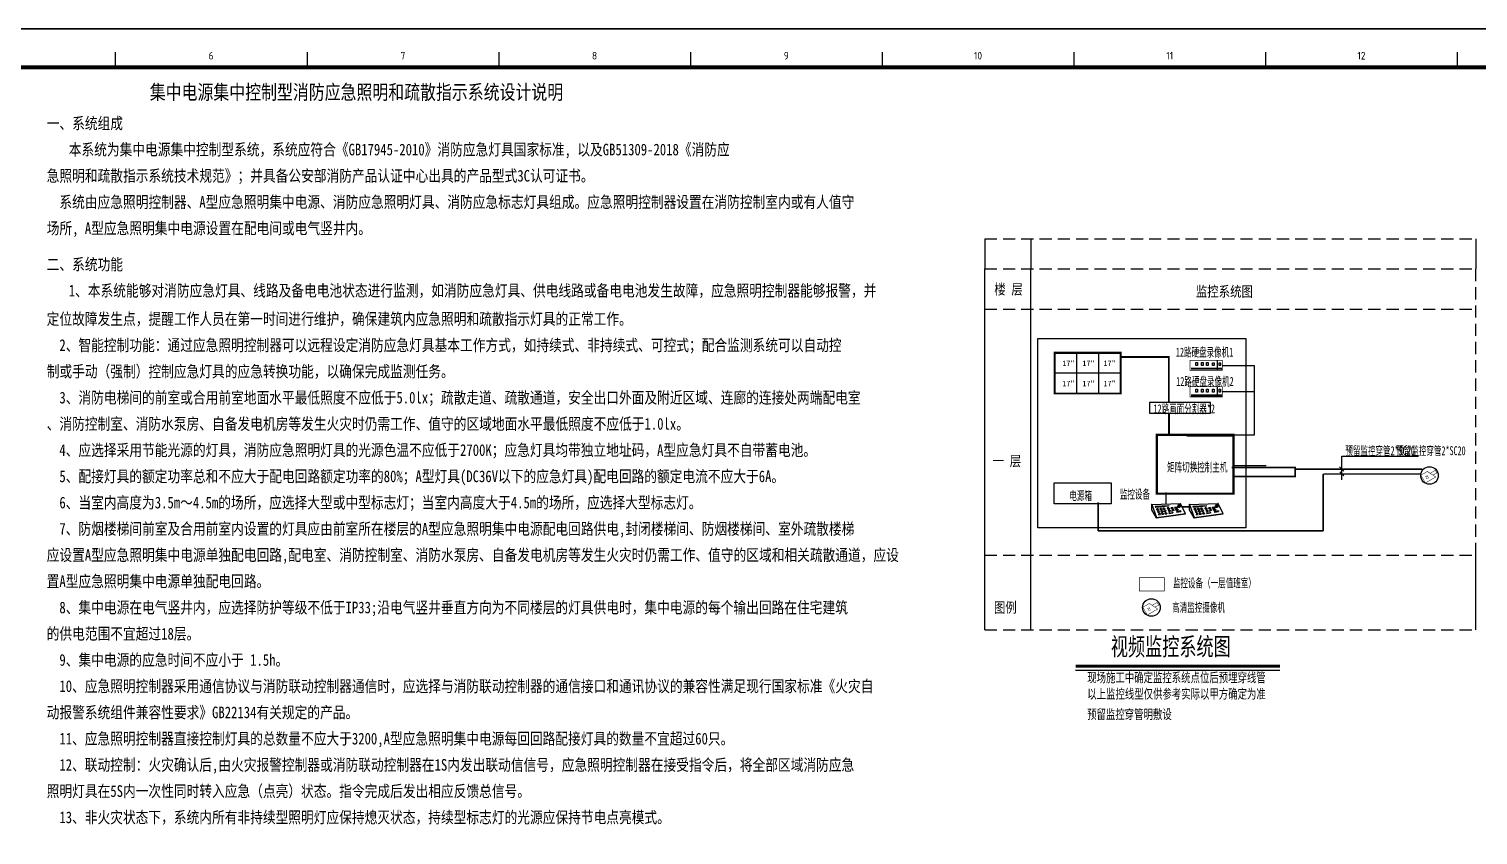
# Model space of a CAD drawing. Extents: x 815029915 to 815825525, y 579155098 to 579748855.
# Drawn here: x 815604982 to 815642773, y 579382108 to 579403126 of the extents above; entities that cross this region are included whole.
import ezdxf
from ezdxf.enums import TextEntityAlignment as Align

# ---------------------------------------------------------------- set-up
doc = ezdxf.new("R2010")
doc.units = 0
doc.header["$LTSCALE"] = 100
doc.header["$MEASUREMENT"] = 0
doc.linetypes.add('DASHED2', pattern=[9.525, 6.35, -3.175])
for name, color, linetype in [('BH', 3, 'Continuous'), ('CCTV', 3, 'Continuous'), ('E-CAPL1', 7, 'Continuous'), ('E-CAPLT-CABL-FS', 7, 'Continuous'), ('T-EQUP-SERT', 7, 'Continuous'), ('TK', 7, 'Continuous'), ('xf', 4, 'Continuous'), ('zm', 1, 'Continuous')]:
    doc.layers.add(name, color=color, linetype=linetype)
doc.styles.add('-黑体', font='', dxfattribs={"width": 0.8})
doc.styles.add('HZ', font='', dxfattribs={"width": 0.8})
doc.styles.add('ISOCP', font='isocp.shx', dxfattribs={"bigfont": 'gbcbig.shx'})
doc.styles.add('NANNING500', font='')
doc.styles.get("Standard").update_dxf_attribs({"font": 'gbenor.shx', "bigfont": 'gbcbig.shx'})
doc.styles.add('宋体', font='', dxfattribs={"width": 0.8})
doc.styles.get('-黑体').set_extended_font_data('SimHei')
doc.styles.get('HZ').set_extended_font_data('SimHei')
doc.styles.get('NANNING500').set_extended_font_data('SimSun')
doc.styles.get('宋体').set_extended_font_data('SimSun')

# ---------------------------------------------------------------- blocks, each defined once
blk = doc.blocks.new('HC001129')
at = {"color": 4, "linetype": 'Continuous', "const_width": 0.2}
for points in [[(-1.25, 0.62), (-3.12, 0.62), (-3.12, -0.62), (-0.62, -0.62)], [(-1.88, 1.88), (3.12, 1.88), (3.12, -1.88), (0, -1.88), (-1.88, 1.88)]]:
    blk.add_lwpolyline(points, dxfattribs=at)
at = {"color": 4, "linetype": 'Continuous'}
blk.add_text('R', height=1.5, dxfattribs=at).set_placement((0.64, -0.74))
blk = doc.blocks.new('l')
at = {"layer": 'TK'}
blk.add_lwpolyline([(815463677, 579451444), (815463677, 579409444), (815547777, 579409444), (815547777, 579451444)], close=True, dxfattribs=at)

msp = doc.modelspace()

# ---------------------------------------------------------------- linework, layer by layer
msp.add_line((815632277.4, 579386402.9, 0), (815637605.2, 579386402.9, 0))
at = {"const_width": 78, "elevation": 0}
msp.add_lwpolyline([(815632279.5, 579386509.1), (815637606.9, 579386509.1)], dxfattribs=at)
at = {"layer": 'BH', "ltscale": 400}
for p, q in [((815629909.1, 579397656.5), (815629909.1, 579396875.1)), ((815631111.8, 579397656.5), (815631111.8, 579396875.1)), ((815629909.1, 579389408.3), (815629909.1, 579396875.1)), ((815631111.8, 579389408.3), (815631111.8, 579396875.1)), ((815629909.1, 579387460.2), (815629909.1, 579389408.3)), ((815631111.8, 579387460.2), (815631111.8, 579389408.3))]:
    msp.add_line(p, q, dxfattribs=at)
at = {"layer": 'BH', "color": 42, "linetype": 'DASHED2', "ltscale": 0.5}
for p, q in [((815629909.1, 579397656.5), (815642719.5, 579397656.5)), ((815629909.1, 579397656.5), (815642719.5, 579397656.5)), ((815629909.1, 579397656.5), (815642719.5, 579397656.5)), ((815629909.1, 579397656.5), (815642719.5, 579397656.5)), ((815629909.1, 579397656.5), (815642719.5, 579397656.5)), ((815629909.1, 579397656.5), (815642719.5, 579397656.5)), ((815629909.1, 579396875.1), (815642719.5, 579396875.1)), ((815642719.5, 579389408.3), (815642719.5, 579396875.1)), ((815629909.1, 579395816.4), (815642719.5, 579395816.4)), ((815629909.1, 579395816.4), (815642719.5, 579395816.4)), ((815629909.1, 579395816.4), (815642719.5, 579395816.4)), ((815629909.1, 579395816.4), (815642719.5, 579395816.4)), ((815629909.1, 579395816.4), (815642719.5, 579395816.4)), ((815629909.1, 579395816.4), (815642719.5, 579395816.4)), ((815629909.1, 579389408.3), (815642719.5, 579389408.3)), ((815629909.1, 579389408.3), (815642719.5, 579389408.3)), ((815629909.1, 579389408.3), (815642719.5, 579389408.3)), ((815629909.1, 579389408.3), (815642719.5, 579389408.3)), ((815629909.1, 579387460.2), (815642719.5, 579387460.2))]:
    msp.add_line(p, q, dxfattribs=at)
at = {"layer": 'BH', "color": 2, "linetype": 'DASHED2', "ltscale": 400}
for p, q in [((815631111.8, 579397656.5), (815631111.8, 579396875.1)), ((815631111.8, 579389408.3), (815631111.8, 579396875.1)), ((815631111.8, 579387460.2), (815631111.8, 579389408.3))]:
    msp.add_line(p, q, dxfattribs=at)
at = {"layer": 'BH', "color": 42, "linetype": 'DASHED2', "ltscale": 10}
for p, q in [((815642719.5, 579397656.5), (815642719.5, 579396875.1)), ((815642719.5, 579387460.2), (815642719.5, 579389408.3))]:
    msp.add_line(p, q, dxfattribs=at)
at = {"layer": 'BH', "color": 3, "ltscale": 400}
msp.add_line((815636931.5, 579392530.2), (815636396.2, 579392530.2), dxfattribs=at)
at = {"layer": 'BH', "color": 4, "ltscale": 400, "const_width": 39}
for points in [[(815636350.8, 579391691.8), (815638004.9, 579391691.8), (815638004.9, 579391455.7), (815637251.7, 579391455.7)], [(815637251.7, 579391455.7), (815636392.9, 579391455.7), (815636392.9, 579391736.8), (815637251.7, 579391736.8)]]:
    msp.add_lwpolyline(points, dxfattribs=at)
at = {"layer": 'BH', "color": 2, "ltscale": 400, "const_width": 39, "elevation": 1218.9}
msp.add_lwpolyline([(815638004.9, 579391648.5), (815641309.4, 579391648.5)], dxfattribs=at)
at = {"layer": 'BH', "color": 1, "ltscale": 400}
msp.add_lwpolyline([(815631715.1, 579391289.9), (815633207.1, 579391289.9), (815633207.1, 579390747.8), (815631715.1, 579390747.8)], close=True, dxfattribs=at)
at = {"layer": 'BH', "color": 1, "ltscale": 400, "const_width": 39, "elevation": 1218.9}
msp.add_lwpolyline([(815641290.3, 579391520.7), (815638735.9, 579391520.7)], dxfattribs=at)
at = {"layer": 'BH', "color": 1, "ltscale": 400, "const_width": 39}
msp.add_lwpolyline([(815638735.9, 579391520.7), (815638735.9, 579390038.9)], dxfattribs=at)
at = {"layer": 'CCTV'}
for p, q in [((815631732.5, 579394148.7, 0), (815631732.5, 579394676.2, 0)), ((815631733.9, 579394684.1, 0), (815632319.9, 579394684.1, 0)), ((815631733.9, 579394148.7, 0), (815631733.9, 579394676.2, 0)), ((815632319.9, 579394676.2, 0), (815631733.9, 579394676.2, 0)), ((815631733.9, 579394676.2, 0), (815632319.9, 579394676.2, 0)), ((815632307.6, 579394148.7, 0), (815632307.6, 579394676.2, 0)), ((815632309, 579394684.1, 0), (815632895, 579394684.1, 0)), ((815632895, 579394676.2, 0), (815632309, 579394676.2, 0)), ((815632309, 579394676.2, 0), (815632895, 579394676.2, 0)), ((815632882.7, 579394148.7, 0), (815632882.7, 579394676.2, 0)), ((815632884, 579394684.1, 0), (815633470.1, 579394684.1, 0)), ((815632884, 579394148.7, 0), (815632884, 579394676.2, 0)), ((815632884, 579394148.7, 0), (815632884, 579394676.2, 0)), ((815633470.1, 579394676.2, 0), (815632884, 579394676.2, 0)), ((815632884, 579394676.2, 0), (815633470.1, 579394676.2, 0)), ((815633451.8, 579394676.2, 0), (815633451.8, 579394148.7, 0)), ((815636931.5, 579394353.3, 0), (815636931.5, 579392530.2)), ((815631732.5, 579393621.1, 0), (815631732.5, 579394148.7, 0)), ((815632319.9, 579394148.7, 0), (815631733.9, 579394148.7, 0)), ((815631733.9, 579393621.1, 0), (815631733.9, 579394148.7, 0)), ((815632307.6, 579393621.1, 0), (815632307.6, 579394148.7, 0)), ((815632895, 579394148.7, 0), (815632309, 579394148.7, 0)), ((815632882.7, 579393621.1, 0), (815632882.7, 579394148.7, 0)), ((815633459.1, 579394148.7, 0), (815632884, 579394148.7, 0)), ((815632884, 579393621.1, 0), (815632884, 579394148.7, 0)), ((815632884, 579393621.1, 0), (815632884, 579394148.7, 0)), ((815633459.1, 579393621.1, 0), (815633459.1, 579394148.7, 0)), ((815632319.9, 579393621.1, 0), (815631733.9, 579393621.1, 0)), ((815632895, 579393621.1, 0), (815632309, 579393621.1, 0)), ((815633470.1, 579393621.1, 0), (815632884, 579393621.1, 0)), ((815635179.7, 579392516), (815636392.9, 579392516)), ((815634400.1, 579391819.4), (815634400.1, 579391442.8)), ((815634635.7, 579390740.9), (815634635.7, 579391037.4)), ((815634261.7, 579390727.3), (815635009.7, 579390754.4)), ((815634261.7, 579390727.3), (815634261.7, 579390585.8)), ((815634261.7, 579390585.8), (815634382.6, 579390377.8)), ((815634268.3, 579390728.4), (815634388.8, 579390389.9)), ((815634354.1, 579390679.3), (815634700.1, 579390698.9)), ((815634354.1, 579390679.3), (815634362.8, 579390654.1)), ((815634704.5, 579390679.3), (815634366.3, 579390651.8)), ((815634428.6, 579390616.4), (815634383.9, 579390612.8)), ((815634383.9, 579390612.8), (815634394.1, 579390583.1)), ((815634387.9, 579390377.2), (815635144.6, 579390484.3)), ((815634388.8, 579390389.9), (815635143.5, 579390494.9)), ((815634394.1, 579390583.1), (815634439.1, 579390587.7)), ((815634455.1, 579390557.4), (815634410.7, 579390552.9)), ((815634410.7, 579390552.9), (815634420.9, 579390523.2)), ((815634420.9, 579390523.2), (815634465.5, 579390528.7)), ((815634439.1, 579390587.7), (815634428.6, 579390616.4)), ((815634480.3, 579390490.8), (815634436.2, 579390485.3)), ((815634436.2, 579390485.3), (815634446.4, 579390455.7)), ((815634446.4, 579390455.7), (815634490.7, 579390462.1)), ((815634465.5, 579390528.7), (815634455.1, 579390557.4)), ((815634514, 579390623.3), (815634470.5, 579390619.8)), ((815634470.5, 579390619.8), (815634480.1, 579390591.9)), ((815634480.1, 579390591.9), (815634523.3, 579390596.3)), ((815634490.7, 579390462.1), (815634480.3, 579390490.8)), ((815634539.9, 579390566.1), (815634496.7, 579390561.7)), ((815634496.7, 579390561.7), (815634506.3, 579390533.8)), ((815634506.3, 579390533.8), (815634549.2, 579390539.1)), ((815634514, 579390623.3), (815634523.3, 579390596.3)), ((815634564.5, 579390501.2), (815634521.6, 579390495.9)), ((815634521.6, 579390495.9), (815634531.2, 579390467.9)), ((815634531.2, 579390467.9), (815634573.8, 579390474.1)), ((815634539.9, 579390566.1), (815634549.2, 579390539.1)), ((815634595.6, 579390629.9), (815634557.1, 579390626.8)), ((815634557.1, 579390626.8), (815634566.1, 579390600.6)), ((815634564.5, 579390501.2), (815634573.8, 579390474.1)), ((815634566.1, 579390600.6), (815634604.4, 579390604.5)), ((815634620.9, 579390574.4), (815634582.6, 579390570.5)), ((815634582.6, 579390570.5), (815634591.7, 579390544.3)), ((815634591.7, 579390544.3), (815634629.7, 579390549)), ((815634595.6, 579390629.9), (815634604.4, 579390604.5)), ((815634645, 579390511.1), (815634607, 579390506.4)), ((815634607, 579390506.4), (815634616, 579390480.2)), ((815634616, 579390480.2), (815634653.7, 579390485.6)), ((815634620.9, 579390574.4), (815634629.7, 579390549)), ((815634645, 579390511.1), (815634653.7, 579390485.6)), ((815634712.9, 579390639.4), (815634664, 579390635.4)), ((815634664, 579390635.4), (815634672.3, 579390611.5)), ((815634672.3, 579390611.5), (815634720.8, 579390616.4)), ((815634737.3, 579390586.3), (815634688.8, 579390581.3)), ((815634688.8, 579390581.3), (815634697.1, 579390557.3)), ((815634697.1, 579390557.3), (815634745.3, 579390563.3)), ((815634700.1, 579390698.9), (815634704.5, 579390679.3)), ((815634809.2, 579390531.3), (815634712.4, 579390519.4)), ((815634712.4, 579390519.4), (815634720.7, 579390495.3)), ((815634712.9, 579390639.4), (815634720.8, 579390616.4)), ((815634720.7, 579390495.3), (815634816.8, 579390509.2)), ((815634737.3, 579390586.3), (815634745.3, 579390563.3)), ((815634813.6, 579390647.5), (815634762.2, 579390643.4)), ((815634762.2, 579390643.4), (815634769.8, 579390621.4)), ((815634769.8, 579390621.4), (815634820.8, 579390626.6)), ((815634837.3, 579390596.5), (815634786.3, 579390591.3)), ((815634786.3, 579390591.3), (815634793.9, 579390569.3)), ((815634793.9, 579390569.3), (815634844.5, 579390575.5)), ((815634809.2, 579390531.3), (815634816.8, 579390509.2)), ((815634813.6, 579390647.5), (815634820.8, 579390626.6)), ((815634837.3, 579390596.5), (815634844.5, 579390575.5)), ((815634925.1, 579390656.5), (815634858.3, 579390651.1)), ((815634858.3, 579390651.1), (815634865.2, 579390631.1)), ((815634865.2, 579390631.1), (815634931.5, 579390637.9)), ((815634948, 579390607.8), (815634881.8, 579390601.1)), ((815634881.8, 579390601.1), (815634888.7, 579390581)), ((815634888.7, 579390581), (815634954.4, 579390589.1)), ((815635020, 579390558.1), (815634910, 579390544.5)), ((815634910, 579390544.5), (815634916.8, 579390524.8)), ((815634916.8, 579390524.8), (815635026, 579390540.6)), ((815634925.1, 579390656.5), (815634931.5, 579390637.9)), ((815634948, 579390607.8), (815634954.4, 579390589.1)), ((815634959.2, 579390725.4), (815634959.2, 579390706.6)), ((815634960.4, 579390720.8), (815634960.1, 579390700.9)), ((815634961.8, 579390718.5), (815634961.9, 579390697.8)), ((815634963.9, 579390716), (815634964.2, 579390695.1)), ((815634966.5, 579390713.8), (815634966.4, 579390693.4)), ((815634969, 579390712.2), (815634969, 579390691.7)), ((815634970.7, 579390711.5), (815634970.7, 579390690.9)), ((815634970.7, 579390690.9), (815634970.7, 579390702.7)), ((815634972.4, 579390710.8), (815634972.5, 579390690.3)), ((815634973.7, 579390689.9), (815634973.7, 579390676.6)), ((815634974.5, 579390710.3), (815634974.7, 579390689.7)), ((815634976.7, 579390709.9), (815634976.3, 579390689.4)), ((815634978.9, 579390709.8), (815634979.2, 579390689.3)), ((815634979.2, 579390689.3), (815634979.2, 579390676.3)), ((815634980.7, 579390710), (815634980.5, 579390689.4)), ((815634982.7, 579390710.3), (815634982.8, 579390689.8)), ((815634984.7, 579390711), (815634984.9, 579390690.5)), ((815634986.3, 579390711.8), (815634986.2, 579390691.2)), ((815634987.8, 579390712.8), (815634987.6, 579390692.2)), ((815634988.6, 579390713.7), (815634988.5, 579390693)), ((815634989.7, 579390715), (815634989.4, 579390694.1)), ((815634990.2, 579390716), (815634990.2, 579390695.4)), ((815634991.3, 579390720.9), (815634991.3, 579390700.3)), ((815635146.1, 579390484.5), (815635013.2, 579390751.8)), ((815635020, 579390558.1), (815635026, 579390540.6)), ((815635243.5, 579390727.3), (815635991.5, 579390754.4)), ((815635243.5, 579390727.3), (815635243.5, 579390585.8)), ((815635243.5, 579390585.8), (815635364.4, 579390377.8)), ((815635250.2, 579390728.4), (815635370.6, 579390389.9)), ((815635335.9, 579390679.3), (815635682, 579390698.9)), ((815635335.9, 579390679.3), (815635344.6, 579390654.1)), ((815635686.3, 579390679.3), (815635348.1, 579390651.8)), ((815635410.4, 579390616.4), (815635365.7, 579390612.8)), ((815635365.7, 579390612.8), (815635375.9, 579390583.1)), ((815635369.8, 579390377.2), (815636126.4, 579390484.3)), ((815635370.6, 579390389.9), (815636125.3, 579390494.9)), ((815635375.9, 579390583.1), (815635420.9, 579390587.7)), ((815635436.9, 579390557.4), (815635392.5, 579390552.9)), ((815635392.5, 579390552.9), (815635402.7, 579390523.2)), ((815635402.7, 579390523.2), (815635447.4, 579390528.7)), ((815635420.9, 579390587.7), (815635410.4, 579390616.4)), ((815635462.1, 579390490.8), (815635418, 579390485.3)), ((815635418, 579390485.3), (815635428.3, 579390455.7)), ((815635428.3, 579390455.7), (815635472.6, 579390462.1)), ((815635447.4, 579390528.7), (815635436.9, 579390557.4)), ((815635495.8, 579390623.3), (815635452.3, 579390619.8)), ((815635452.3, 579390619.8), (815635461.9, 579390591.9)), ((815635461.9, 579390591.9), (815635505.1, 579390596.3)), ((815635472.6, 579390462.1), (815635462.1, 579390490.8)), ((815635521.7, 579390566.1), (815635478.5, 579390561.7)), ((815635478.5, 579390561.7), (815635488.1, 579390533.8)), ((815635488.1, 579390533.8), (815635531, 579390539.1)), ((815635495.8, 579390623.3), (815635505.1, 579390596.3)), ((815635546.3, 579390501.2), (815635503.4, 579390495.9)), ((815635503.4, 579390495.9), (815635513.1, 579390467.9)), ((815635513.1, 579390467.9), (815635555.7, 579390474.1)), ((815635521.7, 579390566.1), (815635531, 579390539.1)), ((815635577.4, 579390629.9), (815635538.9, 579390626.8)), ((815635538.9, 579390626.8), (815635547.9, 579390600.6)), ((815635546.3, 579390501.2), (815635555.7, 579390474.1)), ((815635547.9, 579390600.6), (815635586.2, 579390604.5)), ((815635602.7, 579390574.4), (815635564.5, 579390570.5)), ((815635564.5, 579390570.5), (815635573.5, 579390544.3)), ((815635573.5, 579390544.3), (815635611.5, 579390549)), ((815635577.4, 579390629.9), (815635586.2, 579390604.5)), ((815635626.8, 579390511.1), (815635588.8, 579390506.4)), ((815635588.8, 579390506.4), (815635597.8, 579390480.2)), ((815635597.8, 579390480.2), (815635635.6, 579390485.6)), ((815635602.7, 579390574.4), (815635611.5, 579390549)), ((815635626.8, 579390511.1), (815635635.6, 579390485.6)), ((815635694.7, 579390639.4), (815635645.8, 579390635.4)), ((815635645.8, 579390635.4), (815635654.1, 579390611.5)), ((815635654.1, 579390611.5), (815635702.6, 579390616.4)), ((815635719.2, 579390586.3), (815635670.6, 579390581.3)), ((815635670.6, 579390581.3), (815635678.9, 579390557.3)), ((815635678.9, 579390557.3), (815635727.1, 579390563.3)), ((815635682, 579390698.9), (815635686.3, 579390679.3)), ((815635791, 579390531.3), (815635694.2, 579390519.4)), ((815635694.2, 579390519.4), (815635702.5, 579390495.3)), ((815635694.7, 579390639.4), (815635702.6, 579390616.4)), ((815635702.5, 579390495.3), (815635798.6, 579390509.2)), ((815635719.2, 579390586.3), (815635727.1, 579390563.3)), ((815635795.4, 579390647.5), (815635744, 579390643.4)), ((815635744, 579390643.4), (815635751.6, 579390621.4)), ((815635751.6, 579390621.4), (815635802.6, 579390626.6)), ((815635819.1, 579390596.5), (815635768.1, 579390591.3)), ((815635768.1, 579390591.3), (815635775.7, 579390569.3)), ((815635775.7, 579390569.3), (815635826.3, 579390575.5)), ((815635791, 579390531.3), (815635798.6, 579390509.2)), ((815635795.4, 579390647.5), (815635802.6, 579390626.6)), ((815635819.1, 579390596.5), (815635826.3, 579390575.5)), ((815635906.9, 579390656.5), (815635840.2, 579390651.1)), ((815635840.2, 579390651.1), (815635847.1, 579390631.1)), ((815635847.1, 579390631.1), (815635913.3, 579390637.9)), ((815635929.8, 579390607.8), (815635863.6, 579390601.1)), ((815635863.6, 579390601.1), (815635870.5, 579390581)), ((815635870.5, 579390581), (815635936.3, 579390589.1)), ((815636001.8, 579390558.1), (815635891.9, 579390544.5)), ((815635891.9, 579390544.5), (815635898.7, 579390524.8)), ((815635898.7, 579390524.8), (815636007.8, 579390540.6)), ((815635906.9, 579390656.5), (815635913.3, 579390637.9)), ((815635929.8, 579390607.8), (815635936.3, 579390589.1)), ((815635941, 579390725.4), (815635941, 579390706.6)), ((815635942.2, 579390720.8), (815635942, 579390700.9)), ((815635943.6, 579390718.5), (815635943.7, 579390697.8)), ((815635945.7, 579390716), (815635946, 579390695.1)), ((815635948.3, 579390713.8), (815635948.2, 579390693.4)), ((815635950.9, 579390712.2), (815635950.8, 579390691.7)), ((815635952.5, 579390711.5), (815635952.5, 579390690.9)), ((815635952.5, 579390690.9), (815635952.5, 579390702.7)), ((815635954.2, 579390710.8), (815635954.3, 579390690.3)), ((815635955.5, 579390689.9), (815635955.5, 579390676.6)), ((815635956.3, 579390710.3), (815635956.5, 579390689.7)), ((815635958.6, 579390709.9), (815635958.2, 579390689.4)), ((815635960.7, 579390709.8), (815635961, 579390689.3)), ((815635961, 579390689.3), (815635961, 579390676.3)), ((815635962.5, 579390710), (815635962.3, 579390689.4)), ((815635964.5, 579390710.3), (815635964.6, 579390689.8)), ((815635966.5, 579390711), (815635966.7, 579390690.5)), ((815635968.1, 579390711.8), (815635968, 579390691.2)), ((815635969.6, 579390712.8), (815635969.4, 579390692.2)), ((815635970.4, 579390713.7), (815635970.3, 579390693)), ((815635971.5, 579390715), (815635971.2, 579390694.1)), ((815635972.1, 579390716), (815635972.1, 579390695.4)), ((815635973.2, 579390720.9), (815635973.2, 579390700.3)), ((815636127.9, 579390484.5), (815635995.1, 579390751.8)), ((815636001.8, 579390558.1), (815636007.8, 579390540.6)), ((815634388.9, 579390388.9), (815634388.9, 579390379.6)), ((815635370.7, 579390388.9), (815635370.7, 579390379.6))]:
    msp.add_line(p, q, dxfattribs=at)
at = {"layer": 'CCTV', "color": 7}
for p, q in [((815635288.3, 579394282.6, 0), (815636090.5, 579394282.6, 0)), ((815636090.5, 579394232.1, 0), (815635288.3, 579394232.1, 0)), ((815635416.1, 579394347.9, 0), (815635416.1, 579394425.4, 0)), ((815635416.1, 579394425.4, 0), (815635456.5, 579394425.4, 0)), ((815635456.5, 579394347.9, 0), (815635416.1, 579394347.9, 0)), ((815635456.5, 579394425.4, 0), (815635456.5, 579394347.9, 0)), ((815635560.9, 579394347.9, 0), (815635560.9, 579394425.4, 0)), ((815635560.9, 579394425.4, 0), (815635601.3, 579394425.4, 0)), ((815635601.3, 579394347.9, 0), (815635560.9, 579394347.9, 0)), ((815635601.3, 579394425.4, 0), (815635601.3, 579394347.9, 0)), ((815635695.6, 579394347.9, 0), (815635695.6, 579394425.4, 0)), ((815635695.6, 579394425.4, 0), (815635736.1, 579394425.4, 0)), ((815635736.1, 579394347.9, 0), (815635695.6, 579394347.9, 0)), ((815635736.1, 579394425.4, 0), (815635736.1, 579394347.9, 0)), ((815635850.4, 579394346.7, 0), (815635850.4, 579394424.2, 0)), ((815635850.4, 579394424.2, 0), (815635890.8, 579394424.2, 0)), ((815635890.8, 579394346.7, 0), (815635850.4, 579394346.7, 0)), ((815635890.8, 579394424.2, 0), (815635890.8, 579394346.7, 0)), ((815635972.5, 579394488.2, 0), (815635972.5, 579394221.9, 0)), ((815636019.7, 579394346.7, 0), (815636019.7, 579394424.2, 0)), ((815636019.7, 579394424.2, 0), (815636060.2, 579394424.2, 0)), ((815636060.2, 579394346.7, 0), (815636019.7, 579394346.7, 0)), ((815636060.2, 579394424.2, 0), (815636060.2, 579394346.7, 0)), ((815636090.5, 579394282.6, 0), (815636090.5, 579394232.1, 0)), ((815635288.3, 579393590, 0), (815636090.5, 579393590, 0)), ((815636090.5, 579393539.4, 0), (815635288.3, 579393539.4, 0)), ((815635416.1, 579393732.8, 0), (815635456.5, 579393732.8, 0)), ((815635416.1, 579393655.3, 0), (815635416.1, 579393732.8, 0)), ((815635456.5, 579393655.3, 0), (815635416.1, 579393655.3, 0)), ((815635456.5, 579393732.8, 0), (815635456.5, 579393655.3, 0)), ((815635560.9, 579393732.8, 0), (815635601.3, 579393732.8, 0)), ((815635560.9, 579393655.3, 0), (815635560.9, 579393732.8, 0)), ((815635601.3, 579393655.3, 0), (815635560.9, 579393655.3, 0)), ((815635601.3, 579393732.8, 0), (815635601.3, 579393655.3, 0)), ((815635695.6, 579393732.8, 0), (815635736.1, 579393732.8, 0)), ((815635695.6, 579393655.3, 0), (815635695.6, 579393732.8, 0)), ((815635736.1, 579393655.3, 0), (815635695.6, 579393655.3, 0)), ((815635736.1, 579393732.8, 0), (815635736.1, 579393655.3, 0)), ((815635850.4, 579393731.6, 0), (815635890.8, 579393731.6, 0)), ((815635850.4, 579393654, 0), (815635850.4, 579393731.6, 0)), ((815635890.8, 579393654, 0), (815635850.4, 579393654, 0)), ((815635890.8, 579393731.6, 0), (815635890.8, 579393654, 0)), ((815635972.5, 579393795.6, 0), (815635972.5, 579393529.3, 0)), ((815636019.7, 579393731.6, 0), (815636060.2, 579393731.6, 0)), ((815636019.7, 579393654, 0), (815636019.7, 579393731.6, 0)), ((815636060.2, 579393654, 0), (815636019.7, 579393654, 0)), ((815636060.2, 579393731.6, 0), (815636060.2, 579393654, 0)), ((815636090.5, 579393590, 0), (815636090.5, 579393539.4, 0))]:
    msp.add_line(p, q, dxfattribs=at)
at = {"layer": 'CCTV', "color": 3}
for p, q in [((815636113.2, 579394353.3, 0), (815636931.5, 579394353.3, 0)), ((815636115.3, 579393668.8, 0), (815636931.5, 579393668.8, 0))]:
    msp.add_line(p, q, dxfattribs=at)
at = {"layer": 'CCTV', "const_width": 47.9, "elevation": 0}
msp.add_lwpolyline([(815631732.5, 579394708), (815631732.5, 579394684.1), (815633451.8, 579394684.1), (815633451.8, 579393621.1), (815631733.9, 579393621.1), (815631733.9, 579394684.1)], dxfattribs=at)
at = {"layer": 'CCTV', "color": 3, "const_width": 49.9, "elevation": 0}
msp.add_lwpolyline([(815634710.3, 579393393.6), (815634710.3, 579394575.3), (815633446.1, 579394575.3)], dxfattribs=at)
at = {"layer": 'CCTV', "color": 7, "const_width": 17, "elevation": 0}
for points in [[(815635261.3, 579394488.2), (815636107.4, 579394488.2), (815636107.4, 579394221.9), (815635261.3, 579394221.9), (815635261.3, 579394488.2)], [(815635261.3, 579393795.6), (815636107.4, 579393795.6), (815636107.4, 579393529.3), (815635261.3, 579393529.3), (815635261.3, 579393795.6)]]:
    msp.add_lwpolyline(points, dxfattribs=at)
at = {"layer": 'CCTV', "color": 3, "elevation": 0}
msp.add_lwpolyline([(815634201.9, 579393108.6), (815635795.3, 579393108.6), (815635795.3, 579393384.9), (815634201.9, 579393384.9)], close=True, dxfattribs=at)
at = {"layer": 'CCTV', "color": 3, "const_width": 49.9}
msp.add_lwpolyline([(815634715.8, 579393108.3), (815634715.8, 579392565.8)], dxfattribs=at)
at = {"layer": 'CCTV'}
for points, const_width in [([(815636392.9, 579391008.7), (815636392.9, 579392539.3), (815634400.1, 579392539.3), (815634400.1, 579391008.7), (815636392.9, 579391008.7)], 59.9), ([(815635056.7, 579390664.3), (815635243.5, 579390664.3)], 41.9)]:
    msp.add_lwpolyline(points, dxfattribs=dict(at, const_width=const_width))
msp.add_lwpolyline([(815634400.1, 579392539.3), (815636392.9, 579392539.3), (815636392.9, 579391008.7), (815634400.1, 579391008.7)], close=True, dxfattribs=at)
at = {"layer": 'CCTV', "const_width": 16.4}
msp.add_lwpolyline([(815633936.6, 579388467.4), (815634591.8, 579388467.4), (815634591.8, 579388816.8), (815633936.6, 579388816.8)], close=True, dxfattribs=at)
at = {"layer": 'CCTV'}
for centre, start, end in [((815634265.1, 579390727.3), 17.59341, 180), ((815634366, 579390655.2), 199.00547, 274.63918), ((815635009.9, 579390751), 13.98048, 93.65511), ((815635246.9, 579390727.3), 17.59341, 180), ((815635347.8, 579390655.2), 199.00547, 274.63918), ((815635991.7, 579390751), 13.98048, 93.65511), ((815634385.5, 579390379.6), 210.16484, 0), ((815634385.5, 579390388.9), 0, 17.59341), ((815635367.3, 579390379.6), 210.16484, 0), ((815635367.3, 579390388.9), 0, 17.59341)]:
    msp.add_arc(centre, 3.41, start, end, dxfattribs=at)
for centre, major_axis, ratio in [((815634977.3, 579390679.1), (19.1, -29.3), 0.8493654), ((815634977.8, 579390679.2), (15.3, -23.5), 0.8493654), ((815634975.2, 579390723.4), (15.2, -7.2), 0.7606112), ((815634977.1, 579390677.2), (3.68, -5.63), 0.8493654), ((815635959.1, 579390679.1), (19.1, -29.3), 0.8493654), ((815635959.6, 579390679.2), (15.3, -23.5), 0.8493654), ((815635957, 579390723.4), (15.2, -7.2), 0.7606112), ((815635958.9, 579390677.2), (3.68, -5.63), 0.8493654)]:
    msp.add_ellipse(centre, major_axis=major_axis, ratio=ratio, dxfattribs=at)
for centre in [(815634975.2, 579390702.9), (815635957, 579390702.9)]:
    msp.add_ellipse(centre, major_axis=(-15.2, 7.2), ratio=0.7606112, start_param=0.2792679, end_param=3.511591, dxfattribs=at)
at = {"layer": 'E-CAPL1', "color": 1, "linetype": 'Continuous', "ltscale": 1000}
for p, q in [((815639221.2, 579391986.9), (815641224.4, 579391986.9)), ((815639221.2, 579391367.7, 1218.9), (815639221.2, 579391986.9)), ((815639164.7, 579391704.3, 1218.9), (815639276.3, 579391592.7, 1218.9)), ((815639165.4, 579391581.6, 1218.9), (815639277, 579391470, 1218.9))]:
    msp.add_line(p, q, dxfattribs=at)
msp.add_lwpolyline([(815631289.2, 579395057.8), (815636716.2, 579395057.8), (815636716.2, 579390121), (815631289.2, 579390121)], close=True, dxfattribs=at)
at = {"layer": 'E-CAPL1', "color": 1, "linetype": 'Continuous', "ltscale": 1000, "const_width": 39}
for points in [[(815632865.5, 579390787), (815632865.5, 579390038.9)], [(815632865.5, 579390038.9), (815638735.9, 579390038.9)]]:
    msp.add_lwpolyline(points, dxfattribs=at)
at = {"layer": 'E-CAPLT-CABL-FS', "color": 6, "linetype": 'Continuous', "ltscale": 1000}
for centre in [(815641508, 579391483, 1218.9), (815634255.6, 579388039.7)]:
    msp.add_circle(centre, 229.3, dxfattribs=at)
at = {"layer": 'TK'}
for p, q in [((815607233.2, 579402517.2), (815607233.2, 579402125.8)), ((815612233.2, 579402517.2), (815612233.2, 579402125.8)), ((815617233.2, 579402517.2), (815617233.2, 579402125.8)), ((815622233.2, 579402517.2), (815622233.2, 579402125.8)), ((815627233.2, 579402517.2), (815627233.2, 579402125.8)), ((815632233.2, 579402517.2), (815632233.2, 579402125.8)), ((815637233.2, 579402517.2), (815637233.2, 579402125.8)), ((815642233.2, 579402517.2), (815642233.2, 579402125.8))]:
    msp.add_line(p, q, dxfattribs=at)
msp.add_lwpolyline([(815579733.2, 579403125.8), (815579733.2, 579361125.8), (815663833.2, 579361125.8), (815663833.2, 579403125.8)], close=True, dxfattribs=at)
at = {"layer": 'TK', "const_width": 100}
msp.add_lwpolyline([(815582233.2, 579362171.5), (815582233.2, 579402125.8), (815662833.2, 579402125.8), (815662833.2, 579362171.5)], close=True, dxfattribs=at)

# ---------------------------------------------------------------- block references
at = {"layer": 'T-EQUP-SERT', "color": 1, "linetype": 'Continuous', "ltscale": 1000, "xscale": 62.40000000569523, "yscale": 62.40000000569523, "zscale": 62.40000000569523, "rotation": 209.9999999969928}
for p in [(815641510.4, 579391486, 1218.9), (815634258.1, 579388042.7)]:
    msp.add_blockref('HC001129', p, dxfattribs=at)
at = {"layer": 'zm', "color": 1}
msp.add_blockref('l', (116055.9, -48318.6), dxfattribs=at)

# ---------------------------------------------------------------- texts
at = {"layer": 'CCTV'}
for s, height, style, width, p in [('楼 层', 273, 'NANNING500', 0.8, (815630156.8, 579396202.5)), ('监控系统图', 273, 'NANNING500', 0.8, (815635413.9, 579396144.8)), ('17"', 143.77, '宋体', 0.9, (815631931.4, 579394336.7, 0)), ('17"', 143.77, '宋体', 0.9, (815632454.6, 579394336.7, 0)), ('17"', 143.77, '宋体', 0.9, (815633005.6, 579394336.7, 0)), ('17"', 143.77, '宋体', 0.9, (815631931.4, 579393811.2, 0)), ('17"', 143.77, '宋体', 0.9, (815632454.6, 579393811.2, 0)), ('17"', 143.77, '宋体', 0.9, (815633005.6, 579393811.2, 0)), ('一 层', 273, 'NANNING500', 0.8, (815630113.9, 579391726.4)), ('图例', 273, 'NANNING500', 0.8, (815630146.8, 579387904.3))]:
    msp.add_text(s, height=height, dxfattribs=dict(at, style=style, width=width)).set_placement(p)
at = {"layer": 'TK', "style": 'ISOCP'}
for s, p in [('6', (815609733.2, 579402429.7)), ('7', (815614733.2, 579402429.7)), ('8', (815619733.2, 579402429.7)), ('9', (815624733.2, 579402429.7)), ('10', (815629733.2, 579402429.7)), ('11', (815634733.2, 579402429.7)), ('12', (815639733.2, 579402429.7))]:
    msp.add_text(s, height=200, dxfattribs=at).set_placement(p, align=Align.MIDDLE)
at = {"layer": 'xf', "style": 'HZ', "width": 0.7}
for s, height, p in [('视频监控系统图 ', 468, (815634871.7, 579386787.9, 0)), ('现场施工中确定监控系统点位后预埋穿线管', 250, (815634908.9, 579386090.9, 0)), ('以上监控线型仅供参考实际以甲方确定为准', 250, (815634910.3, 579385663.6, 0)), ('预留监控穿管明敷设', 250, (815633682, 579385132.6, 0))]:
    msp.add_text(s, height=height, dxfattribs=at).set_placement(p, align=Align.CENTER)
at = {"layer": 'zm', "color": 4, "ltscale": 2000, "style": '-黑体', "width": 0.8}
for s, height, p in [('             集中电源集中控制型消防应急照明和疏散指示系统设计说明', 380, (815605444.4, 579401289.9)), ('一、系统组成', 304, (815605444.4, 579400514.7)), ('本系统为集中电源集中控制型系统，系统应符合《GB17945-2010》消防应急灯具国家标准, 以及GB51309-2018《消防应', 304, (815606019, 579399830.7)), ('急照明和疏散指示系统技术规范》；并具备公安部消防产品认证中心出具的产品型式3C认可证书。', 304, (815605444.4, 579399146.7)), ('  系统由应急照明控制器、A型应急照明集中电源、消防应急照明灯具、消防应急标志灯具组成。应急照明控制器设置在消防控制室内或有人值守', 304, (815605444.4, 579398462.7)), ('场所, A型应急照明集中电源设置在配电间或电气竖井内。', 304, (815605444.4, 579397778.7)), ('二、系统功能', 304, (815605444.4, 579396836)), ('1、本系统能够对消防应急灯具、线路及备电电池状态进行监测，如消防应急灯具、供电线路或备电电池发生故障，应急照明控制器能够报警，并', 304, (815606019, 579396152)), ('定位故障发生点，提醒工作人员在第一时间进行维护，确保建筑内应急照明和疏散指示灯具的正常工作。', 304, (815605444.4, 579395413.3)), ('  2、智能控制功能：通过应急照明控制器可以远程设定消防应急灯具基本工作方式，如持续式、非持续式、可控式；配合监测系统可以自动控', 304, (815605444.4, 579394729.3)), ('制或手动（强制）控制应急灯具的应急转换功能，以确保完成监测任务。', 304, (815605444.4, 579394045.3)), ('  3、消防电梯间的前室或合用前室地面水平最低照度不应低于5.0lx；疏散走道、疏散通道，安全出口外面及附近区域、连廊的连接处两端配电室', 304, (815605444.4, 579393361.3)), ('、消防控制室、消防水泵房、自备发电机房等发生火灾时仍需工作、值守的区域地面水平最低照度不应低于1.0lx。', 304, (815605444.4, 579392677.3)), ('  4、应选择采用节能光源的灯具，消防应急照明灯具的光源色温不应低于2700K；应急灯具均带独立地址码，A型应急灯具不自带蓄电池。', 304, (815605444.4, 579391993.3)), ('  5、配接灯具的额定功率总和不应大于配电回路额定功率的80%；A型灯具(DC36V以下的应急灯具)配电回路的额定电流不应大于6A。', 304, (815605444.4, 579391309.3)), ('  6、当室内高度为3.5m～4.5m的场所，应选择大型或中型标志灯；当室内高度大于4.5m的场所，应选择大型标志灯。', 304, (815605444.4, 579390625.3)), ('  7、防烟楼梯间前室及合用前室内设置的灯具应由前室所在楼层的A型应急照明集中电源配电回路供电,封闭楼梯间、防烟楼梯间、室外疏散楼梯', 304, (815605444.4, 579389941.3)), ('应设置A型应急照明集中电源单独配电回路,配电室、消防控制室、消防水泵房、自备发电机房等发生火灾时仍需工作、值守的区域和相关疏散通道，应设', 304, (815605444.4, 579389257.3)), ('置A型应急照明集中电源单独配电回路。', 304, (815605444.4, 579388573.3)), ('  8、集中电源在电气竖井内，应选择防护等级不低于IP33;沿电气竖井垂直方向为不同楼层的灯具供电时，集中电源的每个输出回路在住宅建筑', 304, (815605444.4, 579387889.3)), ('的供电范围不宜超过18层。', 304, (815605444.4, 579387205.3)), ('  9、集中电源的应急时间不应小于 1.5h。', 304, (815605444.4, 579386521.3)), ('  10、应急照明控制器采用通信协议与消防联动控制器通信时，应选择与消防联动控制器的通信接口和通讯协议的兼容性满足现行国家标准《火灾自', 304, (815605444.4, 579385837.3)), ('动报警系统组件兼容性要求》GB22134有关规定的产品。', 304, (815605444.4, 579385153.3)), ('  11、应急照明控制器直接控制灯具的总数量不应大于3200,A型应急照明集中电源每回回路配接灯具的数量不宜超过60只。', 304, (815605444.4, 579384469.3)), ('  12、联动控制：火灾确认后,由火灾报警控制器或消防联动控制器在1S内发出联动信信号，应急照明控制器在接受指令后，将全部区域消防应急', 304, (815605444.4, 579383785.3)), ('照明灯具在5S内一次性同时转入应急（点亮）状态。指令完成后发出相应反馈总信号。', 304, (815605444.4, 579383101.3)), ('  13、非火灾状态下，系统内所有非持续型照明灯应保持熄灭状态，持续型标志灯的光源应保持节电点亮模式。', 304, (815605444.4, 579382417.3))]:
    msp.add_text(s, height=height, dxfattribs=at).set_placement(p)
at = {"layer": 'zm', "color": 4, "style": 'HZ', "width": 0.6}
for s, p in [('12路硬盘录像机1', (815634894.2, 579394582, 0)), ('12路硬盘录像机2', (815634904.3, 579393818.8, 0)), ('12路画面分割器*2', (815634311.8, 579393105.2, 0)), ('预留监控穿管2*SC20', (815639313.3, 579392012.5)), ('预留监控穿管2*SC20', (815640640.8, 579392012.5)), ('矩阵切换控制主机', (815634664.6, 579391583.2)), ('电源箱', (815632114.6, 579390839.7)), ('监控设备', (815633431.4, 579390878.6)), ('监控设备（一层值班室）', (815634816.4, 579388564.6)), ('高清监控摄像机', (815634796.1, 579387925.6, 1218.9))]:
    msp.add_text(s, height=234, dxfattribs=at).set_placement(p)

doc.saveas('drawing.dxf')
